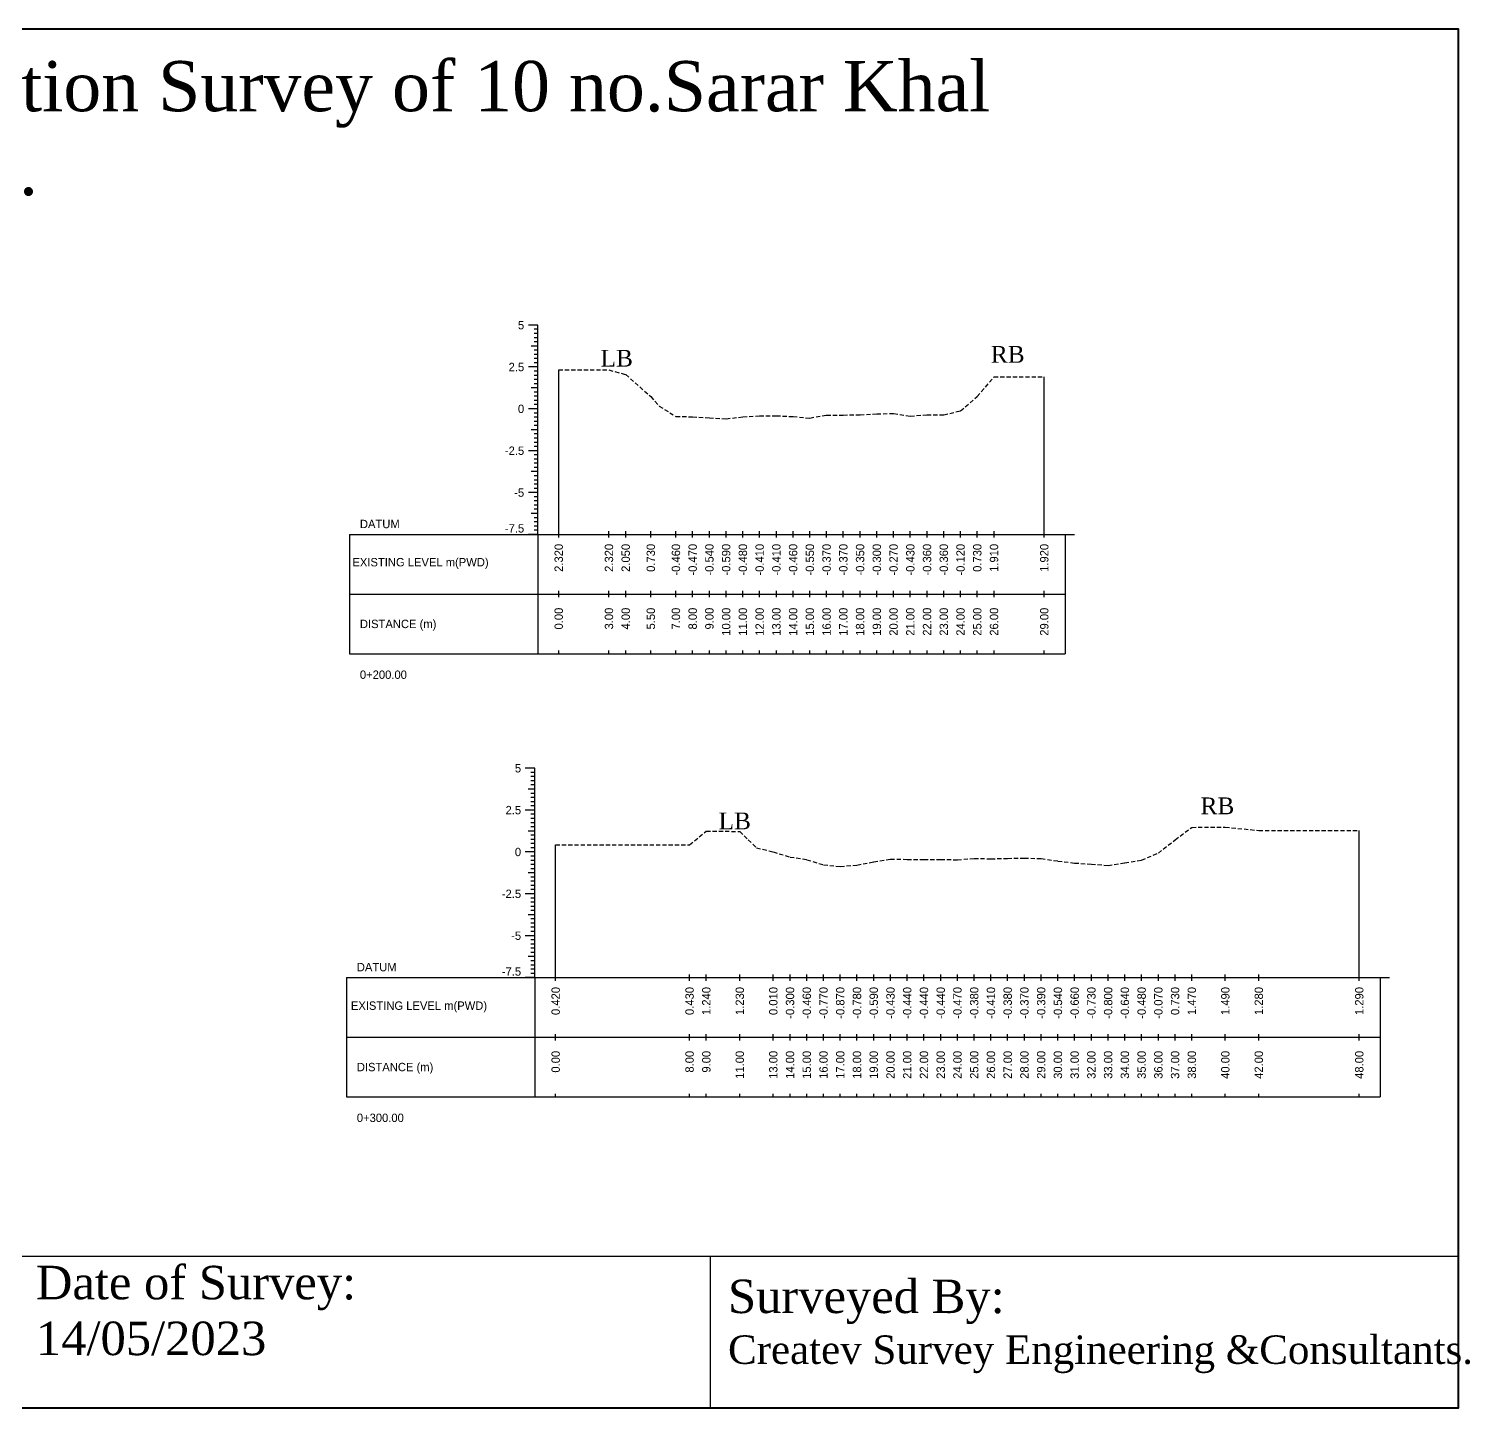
# Model space of a CAD drawing. Header units: inches. Extents: x 4752 to 6808, y -1487 to -426.
# Drawn here: x 4816.6 to 4902.7, y -1107.2 to -1024.8 of the extents above; entities that cross this region are included whole.
import ezdxf
from ezdxf.enums import TextEntityAlignment as Align

# ---------------------------------------------------------------- set-up
doc = ezdxf.new("R2010")
doc.units = ezdxf.units.IN
doc.header["$MEASUREMENT"] = 0
doc.linetypes.add('HIDDEN', pattern=[0.375, 0.25, -0.125])
doc.layers.add('CS_Drawing', color=7, linetype='Continuous')
doc.layers.add('GL', color=3, linetype='HIDDEN')
doc.styles.add('romans', font='romans.shx')

msp = doc.modelspace()

# ---------------------------------------------------------------- linework, layer by layer
at = {"color": 4, "lineweight": 40}
msp.add_lwpolyline([(4751.657, -1024.844), (4901.998, -1024.844), (4901.998, -1107.213), (4751.657, -1107.213)], close=True, dxfattribs=at)
for points in [[(4901.998, -1024.844), (4901.998, -1107.213)], [(4751.657, -1098.136), (4901.998, -1098.136)], [(4857.307, -1098.136), (4857.307, -1107.213)]]:
    msp.add_lwpolyline(points)
at = {"layer": 'CS_Drawing'}
for p, q in [((4847.017, -1042.537), (4846.454, -1042.537)), ((4847.017, -1042.537), (4846.623, -1042.537)), ((4847.017, -1042.537), (4846.792, -1042.537)), ((4847.017, -1055.037), (4847.017, -1042.537)), ((4847.017, -1042.787), (4846.792, -1042.787)), ((4847.017, -1043.037), (4846.792, -1043.037)), ((4847.017, -1043.287), (4846.792, -1043.287)), ((4847.017, -1043.787), (4846.623, -1043.787)), ((4847.017, -1043.537), (4846.792, -1043.537)), ((4847.017, -1043.787), (4846.792, -1043.787)), ((4847.017, -1044.037), (4846.792, -1044.037)), ((4847.017, -1044.287), (4846.792, -1044.287)), ((4847.017, -1045.037), (4846.454, -1045.037)), ((4847.017, -1045.037), (4846.623, -1045.037)), ((4847.017, -1044.537), (4846.792, -1044.537)), ((4847.017, -1044.787), (4846.792, -1044.787)), ((4847.017, -1045.037), (4846.792, -1045.037)), ((4847.017, -1045.287), (4846.792, -1045.287)), ((4847.017, -1045.537), (4846.792, -1045.537)), ((4847.017, -1045.787), (4846.792, -1045.787)), ((4848.267, -1055.037), (4848.267, -1045.217)), ((4877.267, -1055.037), (4877.267, -1045.617)), ((4847.017, -1046.287), (4846.623, -1046.287)), ((4847.017, -1046.037), (4846.792, -1046.037)), ((4847.017, -1046.287), (4846.792, -1046.287)), ((4847.017, -1046.537), (4846.792, -1046.537)), ((4847.017, -1046.787), (4846.792, -1046.787)), ((4847.017, -1047.537), (4846.454, -1047.537)), ((4847.017, -1047.537), (4846.623, -1047.537)), ((4847.017, -1047.037), (4846.792, -1047.037)), ((4847.017, -1047.287), (4846.792, -1047.287)), ((4847.017, -1047.537), (4846.792, -1047.537)), ((4847.017, -1047.787), (4846.792, -1047.787)), ((4847.017, -1048.037), (4846.792, -1048.037)), ((4847.017, -1048.287), (4846.792, -1048.287)), ((4847.017, -1048.537), (4846.792, -1048.537)), ((4847.017, -1048.787), (4846.623, -1048.787)), ((4847.017, -1048.787), (4846.792, -1048.787)), ((4847.017, -1049.037), (4846.792, -1049.037)), ((4847.017, -1049.287), (4846.792, -1049.287)), ((4847.017, -1050.037), (4846.454, -1050.037)), ((4847.017, -1050.037), (4846.623, -1050.037)), ((4847.017, -1049.537), (4846.792, -1049.537)), ((4847.017, -1049.787), (4846.792, -1049.787)), ((4847.017, -1050.037), (4846.792, -1050.037)), ((4847.017, -1050.287), (4846.792, -1050.287)), ((4847.017, -1050.537), (4846.792, -1050.537)), ((4847.017, -1050.787), (4846.792, -1050.787)), ((4847.017, -1051.037), (4846.792, -1051.037)), ((4847.017, -1051.287), (4846.623, -1051.287)), ((4847.017, -1051.287), (4846.792, -1051.287)), ((4847.017, -1051.537), (4846.792, -1051.537)), ((4847.017, -1051.787), (4846.792, -1051.787)), ((4847.017, -1052.037), (4846.792, -1052.037)), ((4847.017, -1052.537), (4846.454, -1052.537)), ((4847.017, -1052.537), (4846.623, -1052.537)), ((4847.017, -1052.287), (4846.792, -1052.287)), ((4847.017, -1052.537), (4846.792, -1052.537)), ((4847.017, -1052.787), (4846.792, -1052.787)), ((4847.017, -1053.037), (4846.792, -1053.037)), ((4847.017, -1053.287), (4846.792, -1053.287)), ((4847.017, -1053.537), (4846.792, -1053.537)), ((4847.017, -1053.787), (4846.623, -1053.787)), ((4847.017, -1053.787), (4846.792, -1053.787)), ((4847.017, -1054.037), (4846.792, -1054.037)), ((4847.017, -1054.287), (4846.792, -1054.287)), ((4847.017, -1054.537), (4846.792, -1054.537)), ((4835.767, -1055.037), (4847.017, -1055.037)), ((4835.767, -1055.037), (4835.767, -1062.162)), ((4847.017, -1055.037), (4846.454, -1055.037)), ((4847.017, -1055.037), (4846.623, -1055.037)), ((4847.017, -1054.787), (4846.792, -1054.787)), ((4847.017, -1055.037), (4846.792, -1055.037)), ((4847.017, -1055.037), (4878.517, -1055.037)), ((4847.017, -1055.037), (4847.017, -1062.162)), ((4848.267, -1055.224), (4848.267, -1054.849)), ((4851.267, -1055.224), (4851.267, -1054.849)), ((4852.267, -1055.224), (4852.267, -1054.849)), ((4853.767, -1055.224), (4853.767, -1054.849)), ((4855.267, -1055.224), (4855.267, -1054.849)), ((4856.267, -1055.224), (4856.267, -1054.849)), ((4857.267, -1055.224), (4857.267, -1054.849)), ((4858.267, -1055.224), (4858.267, -1054.849)), ((4859.267, -1055.224), (4859.267, -1054.849)), ((4860.267, -1055.224), (4860.267, -1054.849)), ((4861.267, -1055.224), (4861.267, -1054.849)), ((4862.267, -1055.224), (4862.267, -1054.849)), ((4863.267, -1055.224), (4863.267, -1054.849)), ((4864.267, -1055.224), (4864.267, -1054.849)), ((4865.267, -1055.224), (4865.267, -1054.849)), ((4866.267, -1055.224), (4866.267, -1054.849)), ((4867.267, -1055.224), (4867.267, -1054.849)), ((4868.267, -1055.224), (4868.267, -1054.849)), ((4869.267, -1055.224), (4869.267, -1054.849)), ((4870.267, -1055.224), (4870.267, -1054.849)), ((4871.267, -1055.224), (4871.267, -1054.849)), ((4872.267, -1055.224), (4872.267, -1054.849)), ((4873.267, -1055.224), (4873.267, -1054.849)), ((4874.267, -1055.224), (4874.267, -1054.849)), ((4877.267, -1055.224), (4877.267, -1054.849)), ((4878.517, -1055.037), (4879.079, -1055.037)), ((4878.517, -1055.037), (4878.911, -1055.037)), ((4878.517, -1055.037), (4878.742, -1055.037)), ((4878.517, -1055.037), (4878.517, -1062.162)), ((4835.767, -1058.599), (4847.017, -1058.599)), ((4847.017, -1058.599), (4878.517, -1058.599)), ((4847.017, -1058.599), (4878.517, -1058.599)), ((4848.267, -1058.787), (4848.267, -1058.412)), ((4851.267, -1058.787), (4851.267, -1058.412)), ((4852.267, -1058.787), (4852.267, -1058.412)), ((4853.767, -1058.787), (4853.767, -1058.412)), ((4855.267, -1058.787), (4855.267, -1058.412)), ((4856.267, -1058.787), (4856.267, -1058.412)), ((4857.267, -1058.787), (4857.267, -1058.412)), ((4858.267, -1058.787), (4858.267, -1058.412)), ((4859.267, -1058.787), (4859.267, -1058.412)), ((4860.267, -1058.787), (4860.267, -1058.412)), ((4861.267, -1058.787), (4861.267, -1058.412)), ((4862.267, -1058.787), (4862.267, -1058.412)), ((4863.267, -1058.787), (4863.267, -1058.412)), ((4864.267, -1058.787), (4864.267, -1058.412)), ((4865.267, -1058.787), (4865.267, -1058.412)), ((4866.267, -1058.787), (4866.267, -1058.412)), ((4867.267, -1058.787), (4867.267, -1058.412)), ((4868.267, -1058.787), (4868.267, -1058.412)), ((4869.267, -1058.787), (4869.267, -1058.412)), ((4870.267, -1058.787), (4870.267, -1058.412)), ((4871.267, -1058.787), (4871.267, -1058.412)), ((4872.267, -1058.787), (4872.267, -1058.412)), ((4873.267, -1058.787), (4873.267, -1058.412)), ((4874.267, -1058.787), (4874.267, -1058.412)), ((4877.267, -1058.787), (4877.267, -1058.412)), ((4835.767, -1062.162), (4847.017, -1062.162)), ((4847.017, -1062.162), (4878.517, -1062.162)), ((4848.267, -1062.162), (4848.267, -1061.974)), ((4851.267, -1062.162), (4851.267, -1061.974)), ((4852.267, -1062.162), (4852.267, -1061.974)), ((4853.767, -1062.162), (4853.767, -1061.974)), ((4855.267, -1062.162), (4855.267, -1061.974)), ((4856.267, -1062.162), (4856.267, -1061.974)), ((4857.267, -1062.162), (4857.267, -1061.974)), ((4858.267, -1062.162), (4858.267, -1061.974)), ((4859.267, -1062.162), (4859.267, -1061.974)), ((4860.267, -1062.162), (4860.267, -1061.974)), ((4861.267, -1062.162), (4861.267, -1061.974)), ((4862.267, -1062.162), (4862.267, -1061.974)), ((4863.267, -1062.162), (4863.267, -1061.974)), ((4864.267, -1062.162), (4864.267, -1061.974)), ((4865.267, -1062.162), (4865.267, -1061.974)), ((4866.267, -1062.162), (4866.267, -1061.974)), ((4867.267, -1062.162), (4867.267, -1061.974)), ((4868.267, -1062.162), (4868.267, -1061.974)), ((4869.267, -1062.162), (4869.267, -1061.974)), ((4870.267, -1062.162), (4870.267, -1061.974)), ((4871.267, -1062.162), (4871.267, -1061.974)), ((4872.267, -1062.162), (4872.267, -1061.974)), ((4873.267, -1062.162), (4873.267, -1061.974)), ((4874.267, -1062.162), (4874.267, -1061.974)), ((4877.267, -1062.162), (4877.267, -1061.974)), ((4846.833, -1068.999), (4846.271, -1068.999)), ((4846.833, -1068.999), (4846.44, -1068.999)), ((4846.833, -1068.999), (4846.608, -1068.999)), ((4846.833, -1069.249), (4846.608, -1069.249)), ((4846.833, -1081.499), (4846.833, -1068.999)), ((4846.833, -1069.499), (4846.608, -1069.499)), ((4846.833, -1069.749), (4846.608, -1069.749)), ((4846.833, -1069.999), (4846.608, -1069.999)), ((4846.833, -1070.249), (4846.44, -1070.249)), ((4846.833, -1070.249), (4846.608, -1070.249)), ((4846.833, -1070.499), (4846.608, -1070.499)), ((4846.833, -1070.749), (4846.608, -1070.749)), ((4846.833, -1071.499), (4846.271, -1071.499)), ((4846.833, -1071.499), (4846.44, -1071.499)), ((4846.833, -1070.999), (4846.608, -1070.999)), ((4846.833, -1071.249), (4846.608, -1071.249)), ((4846.833, -1071.499), (4846.608, -1071.499)), ((4846.833, -1071.749), (4846.608, -1071.749)), ((4846.833, -1071.999), (4846.608, -1071.999)), ((4846.833, -1072.249), (4846.608, -1072.249)), ((4846.833, -1072.499), (4846.608, -1072.499)), ((4846.833, -1072.749), (4846.44, -1072.749)), ((4846.833, -1072.749), (4846.608, -1072.749)), ((4846.833, -1072.999), (4846.608, -1072.999)), ((4846.833, -1073.249), (4846.608, -1073.249)), ((4846.833, -1073.499), (4846.608, -1073.499)), ((4896.083, -1081.499), (4896.083, -1072.709)), ((4846.833, -1073.999), (4846.271, -1073.999)), ((4846.833, -1073.999), (4846.44, -1073.999)), ((4846.833, -1073.749), (4846.608, -1073.749)), ((4846.833, -1073.999), (4846.608, -1073.999)), ((4846.833, -1074.249), (4846.608, -1074.249)), ((4848.083, -1081.499), (4848.083, -1073.579)), ((4846.833, -1075.249), (4846.44, -1075.249)), ((4846.833, -1074.499), (4846.608, -1074.499)), ((4846.833, -1074.749), (4846.608, -1074.749)), ((4846.833, -1074.999), (4846.608, -1074.999)), ((4846.833, -1075.249), (4846.608, -1075.249)), ((4846.833, -1075.499), (4846.608, -1075.499)), ((4846.833, -1075.749), (4846.608, -1075.749)), ((4846.833, -1075.999), (4846.608, -1075.999)), ((4846.833, -1076.499), (4846.271, -1076.499)), ((4846.833, -1076.499), (4846.44, -1076.499)), ((4846.833, -1076.249), (4846.608, -1076.249)), ((4846.833, -1076.499), (4846.608, -1076.499)), ((4846.833, -1076.749), (4846.608, -1076.749)), ((4846.833, -1076.999), (4846.608, -1076.999)), ((4846.833, -1077.749), (4846.44, -1077.749)), ((4846.833, -1077.249), (4846.608, -1077.249)), ((4846.833, -1077.499), (4846.608, -1077.499)), ((4846.833, -1077.749), (4846.608, -1077.749)), ((4846.833, -1077.999), (4846.608, -1077.999)), ((4846.833, -1078.249), (4846.608, -1078.249)), ((4846.833, -1078.499), (4846.608, -1078.499)), ((4846.833, -1078.999), (4846.271, -1078.999)), ((4846.833, -1078.999), (4846.44, -1078.999)), ((4846.833, -1078.749), (4846.608, -1078.749)), ((4846.833, -1078.999), (4846.608, -1078.999)), ((4846.833, -1079.249), (4846.608, -1079.249)), ((4846.833, -1079.499), (4846.608, -1079.499)), ((4846.833, -1080.249), (4846.44, -1080.249)), ((4846.833, -1079.749), (4846.608, -1079.749)), ((4846.833, -1079.999), (4846.608, -1079.999)), ((4846.833, -1080.249), (4846.608, -1080.249)), ((4846.833, -1080.499), (4846.608, -1080.499)), ((4846.833, -1080.749), (4846.608, -1080.749)), ((4846.833, -1080.999), (4846.608, -1080.999)), ((4846.833, -1081.249), (4846.608, -1081.249)), ((4835.583, -1081.499), (4846.833, -1081.499)), ((4835.583, -1081.499), (4835.583, -1088.624)), ((4846.833, -1081.499), (4846.271, -1081.499)), ((4846.833, -1081.499), (4846.44, -1081.499)), ((4846.833, -1081.499), (4846.608, -1081.499)), ((4846.833, -1081.499), (4897.333, -1081.499)), ((4846.833, -1081.499), (4846.833, -1088.624)), ((4848.083, -1081.687), (4848.083, -1081.312)), ((4856.083, -1081.687), (4856.083, -1081.312)), ((4857.083, -1081.687), (4857.083, -1081.312)), ((4859.083, -1081.687), (4859.083, -1081.312)), ((4861.083, -1081.687), (4861.083, -1081.312)), ((4862.083, -1081.687), (4862.083, -1081.312)), ((4863.083, -1081.687), (4863.083, -1081.312)), ((4864.083, -1081.687), (4864.083, -1081.312)), ((4865.083, -1081.687), (4865.083, -1081.312)), ((4866.083, -1081.687), (4866.083, -1081.312)), ((4867.083, -1081.687), (4867.083, -1081.312)), ((4868.083, -1081.687), (4868.083, -1081.312)), ((4869.083, -1081.687), (4869.083, -1081.312)), ((4870.083, -1081.687), (4870.083, -1081.312)), ((4871.083, -1081.687), (4871.083, -1081.312)), ((4872.083, -1081.687), (4872.083, -1081.312)), ((4873.083, -1081.687), (4873.083, -1081.312)), ((4874.083, -1081.687), (4874.083, -1081.312)), ((4875.083, -1081.687), (4875.083, -1081.312)), ((4876.083, -1081.687), (4876.083, -1081.312)), ((4877.083, -1081.687), (4877.083, -1081.312)), ((4878.083, -1081.687), (4878.083, -1081.312)), ((4879.083, -1081.687), (4879.083, -1081.312)), ((4880.083, -1081.687), (4880.083, -1081.312)), ((4881.083, -1081.687), (4881.083, -1081.312)), ((4882.083, -1081.687), (4882.083, -1081.312)), ((4883.083, -1081.687), (4883.083, -1081.312)), ((4884.083, -1081.687), (4884.083, -1081.312)), ((4885.083, -1081.687), (4885.083, -1081.312)), ((4886.083, -1081.687), (4886.083, -1081.312)), ((4888.083, -1081.687), (4888.083, -1081.312)), ((4890.083, -1081.687), (4890.083, -1081.312)), ((4896.083, -1081.687), (4896.083, -1081.312)), ((4897.333, -1081.499), (4897.896, -1081.499)), ((4897.333, -1081.499), (4897.727, -1081.499)), ((4897.333, -1081.499), (4897.558, -1081.499)), ((4897.333, -1081.499), (4897.333, -1088.624)), ((4835.583, -1085.062), (4846.833, -1085.062)), ((4846.833, -1085.062), (4897.333, -1085.062)), ((4846.833, -1085.062), (4897.333, -1085.062)), ((4848.083, -1085.249), (4848.083, -1084.874)), ((4856.083, -1085.249), (4856.083, -1084.874)), ((4857.083, -1085.249), (4857.083, -1084.874)), ((4859.083, -1085.249), (4859.083, -1084.874)), ((4861.083, -1085.249), (4861.083, -1084.874)), ((4862.083, -1085.249), (4862.083, -1084.874)), ((4863.083, -1085.249), (4863.083, -1084.874)), ((4864.083, -1085.249), (4864.083, -1084.874)), ((4865.083, -1085.249), (4865.083, -1084.874)), ((4866.083, -1085.249), (4866.083, -1084.874)), ((4867.083, -1085.249), (4867.083, -1084.874)), ((4868.083, -1085.249), (4868.083, -1084.874)), ((4869.083, -1085.249), (4869.083, -1084.874)), ((4870.083, -1085.249), (4870.083, -1084.874)), ((4871.083, -1085.249), (4871.083, -1084.874)), ((4872.083, -1085.249), (4872.083, -1084.874)), ((4873.083, -1085.249), (4873.083, -1084.874)), ((4874.083, -1085.249), (4874.083, -1084.874)), ((4875.083, -1085.249), (4875.083, -1084.874)), ((4876.083, -1085.249), (4876.083, -1084.874)), ((4877.083, -1085.249), (4877.083, -1084.874)), ((4878.083, -1085.249), (4878.083, -1084.874)), ((4879.083, -1085.249), (4879.083, -1084.874)), ((4880.083, -1085.249), (4880.083, -1084.874)), ((4881.083, -1085.249), (4881.083, -1084.874)), ((4882.083, -1085.249), (4882.083, -1084.874)), ((4883.083, -1085.249), (4883.083, -1084.874)), ((4884.083, -1085.249), (4884.083, -1084.874)), ((4885.083, -1085.249), (4885.083, -1084.874)), ((4886.083, -1085.249), (4886.083, -1084.874)), ((4888.083, -1085.249), (4888.083, -1084.874)), ((4890.083, -1085.249), (4890.083, -1084.874)), ((4896.083, -1085.249), (4896.083, -1084.874)), ((4835.583, -1088.624), (4846.833, -1088.624)), ((4846.833, -1088.624), (4897.333, -1088.624)), ((4848.083, -1088.624), (4848.083, -1088.437)), ((4856.083, -1088.624), (4856.083, -1088.437)), ((4857.083, -1088.624), (4857.083, -1088.437)), ((4859.083, -1088.624), (4859.083, -1088.437)), ((4861.083, -1088.624), (4861.083, -1088.437)), ((4862.083, -1088.624), (4862.083, -1088.437)), ((4863.083, -1088.624), (4863.083, -1088.437)), ((4864.083, -1088.624), (4864.083, -1088.437)), ((4865.083, -1088.624), (4865.083, -1088.437)), ((4866.083, -1088.624), (4866.083, -1088.437)), ((4867.083, -1088.624), (4867.083, -1088.437)), ((4868.083, -1088.624), (4868.083, -1088.437)), ((4869.083, -1088.624), (4869.083, -1088.437)), ((4870.083, -1088.624), (4870.083, -1088.437)), ((4871.083, -1088.624), (4871.083, -1088.437)), ((4872.083, -1088.624), (4872.083, -1088.437)), ((4873.083, -1088.624), (4873.083, -1088.437)), ((4874.083, -1088.624), (4874.083, -1088.437)), ((4875.083, -1088.624), (4875.083, -1088.437)), ((4876.083, -1088.624), (4876.083, -1088.437)), ((4877.083, -1088.624), (4877.083, -1088.437)), ((4878.083, -1088.624), (4878.083, -1088.437)), ((4879.083, -1088.624), (4879.083, -1088.437)), ((4880.083, -1088.624), (4880.083, -1088.437)), ((4881.083, -1088.624), (4881.083, -1088.437)), ((4882.083, -1088.624), (4882.083, -1088.437)), ((4883.083, -1088.624), (4883.083, -1088.437)), ((4884.083, -1088.624), (4884.083, -1088.437)), ((4885.083, -1088.624), (4885.083, -1088.437)), ((4886.083, -1088.624), (4886.083, -1088.437)), ((4888.083, -1088.624), (4888.083, -1088.437)), ((4890.083, -1088.624), (4890.083, -1088.437)), ((4896.083, -1088.624), (4896.083, -1088.437))]:
    msp.add_line(p, q, dxfattribs=at)
at = {"layer": 'GL'}
for points in [[(4848.267, -1045.217), (4851.267, -1045.217), (4852.267, -1045.487), (4853.767, -1046.807), (4854.267, -1047.367), (4855.267, -1047.997), (4856.267, -1048.007), (4857.267, -1048.077), (4858.267, -1048.127), (4859.267, -1048.017), (4860.267, -1047.947), (4861.267, -1047.947), (4862.267, -1047.997), (4863.267, -1048.087), (4864.267, -1047.907), (4865.267, -1047.907), (4866.267, -1047.887), (4867.267, -1047.837), (4868.267, -1047.807), (4869.267, -1047.967), (4870.267, -1047.897), (4871.267, -1047.897), (4872.267, -1047.657), (4873.267, -1046.807), (4874.267, -1045.627), (4877.267, -1045.617)], [(4848.083, -1073.579), (4856.083, -1073.569), (4857.083, -1072.759), (4859.083, -1072.769), (4859.583, -1073.269), (4860.083, -1073.749), (4861.083, -1073.989), (4862.083, -1074.299), (4863.083, -1074.459), (4864.083, -1074.769), (4865.083, -1074.869), (4866.083, -1074.779), (4867.083, -1074.589), (4868.083, -1074.429), (4869.083, -1074.439), (4870.083, -1074.439), (4871.083, -1074.439), (4872.083, -1074.469), (4873.083, -1074.379), (4874.083, -1074.409), (4875.083, -1074.379), (4876.083, -1074.369), (4877.083, -1074.389), (4878.083, -1074.539), (4879.083, -1074.659), (4880.083, -1074.729), (4881.083, -1074.799), (4882.083, -1074.639), (4883.083, -1074.479), (4884.083, -1074.069), (4885.083, -1073.269), (4886.083, -1072.529), (4888.083, -1072.509), (4890.083, -1072.719), (4896.083, -1072.709)]]:
    msp.add_lwpolyline(points, dxfattribs=at)

# ---------------------------------------------------------------- texts
at = {"attachment_point": 1, "style": 'romans'}
for s, insert, char_height, width in [('{\\fTimes New Roman|b0|i0|c0|p18;Cross Section Survey of 10 no.Sarar Khal Polder-15.}', (4798.159, -1026.764), 3, 85.05658), ('{\\fTimes New Roman|b0|i0|c0|p18;LB}', (4850.766, -1044.013), 1, 325.84704), ('\\pi-1,l1;{\\fTimes New Roman|b0|i0|c0|p18;RB}', (4874.082, -1043.782), 1, 325.84704), ('\\pi-1,l1;{\\fTimes New Roman|b0|i0|c0|p18;RB}', (4886.606, -1070.744), 1, 325.84704), ('{\\fTimes New Roman|b0|i0|c0|p18;LB}', (4857.817, -1071.645), 1, 325.84704), ('{\\fTimes New Roman|b0|i0|c0|p18;Date of Survey: 14/05/2023}', (4817.04, -1098.711), 2, 22.27076), ('{\\fTimes New Roman|b0|i0|c0|p18;Surveyed By:                                     \\H0.85x;Createv Survey Engineering &Consultants.}', (4858.379, -1099.533), 2, 45.21931)]:
    msp.add_mtext(s, dxfattribs=dict(at, insert=insert, char_height=char_height, width=width))
at = {"layer": 'CS_Drawing'}
for s, p in [('5', (4846.204, -1042.537)), ('2.5', (4846.204, -1045.037)), ('0', (4846.204, -1047.537)), ('-2.5', (4846.204, -1050.037)), ('-5', (4846.204, -1052.537)), ('5', (4846.021, -1068.999)), ('2.5', (4846.021, -1071.499)), ('0', (4846.021, -1073.999)), ('-2.5', (4846.021, -1076.499)), ('-5', (4846.021, -1078.999))]:
    msp.add_text(s, height=0.5, dxfattribs=at).set_placement(p, align=Align.MIDDLE_RIGHT)
for s, p in [('DATUM', (4836.392, -1054.412)), ('EXISTING LEVEL m(PWD)', (4835.945, -1056.694)), ('DISTANCE (m)', (4836.392, -1060.38)), ('0+200.00', (4836.392, -1063.412)), ('DATUM', (4836.208, -1080.874)), ('EXISTING LEVEL m(PWD)', (4835.853, -1083.177)), ('DISTANCE (m)', (4836.208, -1086.843)), ('0+300.00', (4836.208, -1089.874))]:
    msp.add_text(s, height=0.5, dxfattribs=at).set_placement(p, align=Align.MIDDLE_LEFT)
for p in [(4846.204, -1054.924), (4846.021, -1081.387)]:
    msp.add_text('-7.5', height=0.5, dxfattribs=at).set_placement(p, align=Align.RIGHT)
for s, p in [('2.320', (4848.267, -1055.599)), ('2.320', (4851.267, -1055.599)), ('2.050', (4852.267, -1055.599)), ('0.730', (4853.767, -1055.599)), ('-0.460', (4855.267, -1055.599)), ('-0.470', (4856.267, -1055.599)), ('-0.540', (4857.267, -1055.599)), ('-0.590', (4858.267, -1055.599)), ('-0.480', (4859.267, -1055.599)), ('-0.410', (4860.267, -1055.599)), ('-0.410', (4861.267, -1055.599)), ('-0.460', (4862.267, -1055.599)), ('-0.550', (4863.267, -1055.599)), ('-0.370', (4864.267, -1055.599)), ('-0.370', (4865.267, -1055.599)), ('-0.350', (4866.267, -1055.599)), ('-0.300', (4867.267, -1055.599)), ('-0.270', (4868.267, -1055.599)), ('-0.430', (4869.267, -1055.599)), ('-0.360', (4870.267, -1055.599)), ('-0.360', (4871.267, -1055.599)), ('-0.120', (4872.267, -1055.599)), ('0.730', (4873.267, -1055.599)), ('1.910', (4874.267, -1055.599)), ('1.920', (4877.267, -1055.599)), ('0.00', (4848.267, -1059.412)), ('3.00', (4851.267, -1059.412)), ('4.00', (4852.267, -1059.412)), ('5.50', (4853.767, -1059.412)), ('7.00', (4855.267, -1059.412)), ('8.00', (4856.267, -1059.412)), ('9.00', (4857.267, -1059.412)), ('10.00', (4858.267, -1059.412)), ('11.00', (4859.267, -1059.412)), ('12.00', (4860.267, -1059.412)), ('13.00', (4861.267, -1059.412)), ('14.00', (4862.267, -1059.412)), ('15.00', (4863.267, -1059.412)), ('16.00', (4864.267, -1059.412)), ('17.00', (4865.267, -1059.412)), ('18.00', (4866.267, -1059.412)), ('19.00', (4867.267, -1059.412)), ('20.00', (4868.267, -1059.412)), ('21.00', (4869.267, -1059.412)), ('22.00', (4870.267, -1059.412)), ('23.00', (4871.267, -1059.412)), ('24.00', (4872.267, -1059.412)), ('25.00', (4873.267, -1059.412)), ('26.00', (4874.267, -1059.412)), ('29.00', (4877.267, -1059.412)), ('0.420', (4848.083, -1082.062)), ('0.430', (4856.083, -1082.062)), ('1.240', (4857.083, -1082.062)), ('1.230', (4859.083, -1082.062)), ('0.010', (4861.083, -1082.062)), ('-0.300', (4862.083, -1082.062)), ('-0.460', (4863.083, -1082.062)), ('-0.770', (4864.083, -1082.062)), ('-0.870', (4865.083, -1082.062)), ('-0.780', (4866.083, -1082.062)), ('-0.590', (4867.083, -1082.062)), ('-0.430', (4868.083, -1082.062)), ('-0.440', (4869.083, -1082.062)), ('-0.440', (4870.083, -1082.062)), ('-0.440', (4871.083, -1082.062)), ('-0.470', (4872.083, -1082.062)), ('-0.380', (4873.083, -1082.062)), ('-0.410', (4874.083, -1082.062)), ('-0.380', (4875.083, -1082.062)), ('-0.370', (4876.083, -1082.062)), ('-0.390', (4877.083, -1082.062)), ('-0.540', (4878.083, -1082.062)), ('-0.660', (4879.083, -1082.062)), ('-0.730', (4880.083, -1082.062)), ('-0.800', (4881.083, -1082.062)), ('-0.640', (4882.083, -1082.062)), ('-0.480', (4883.083, -1082.062)), ('-0.070', (4884.083, -1082.062)), ('0.730', (4885.083, -1082.062)), ('1.470', (4886.083, -1082.062)), ('1.490', (4888.083, -1082.062)), ('1.280', (4890.083, -1082.062)), ('1.290', (4896.083, -1082.062)), ('0.00', (4848.083, -1085.874)), ('8.00', (4856.083, -1085.874)), ('9.00', (4857.083, -1085.874)), ('11.00', (4859.083, -1085.874)), ('13.00', (4861.083, -1085.874)), ('14.00', (4862.083, -1085.874)), ('15.00', (4863.083, -1085.874)), ('16.00', (4864.083, -1085.874)), ('17.00', (4865.083, -1085.874)), ('18.00', (4866.083, -1085.874)), ('19.00', (4867.083, -1085.874)), ('20.00', (4868.083, -1085.874)), ('21.00', (4869.083, -1085.874)), ('22.00', (4870.083, -1085.874)), ('23.00', (4871.083, -1085.874)), ('24.00', (4872.083, -1085.874)), ('25.00', (4873.083, -1085.874)), ('26.00', (4874.083, -1085.874)), ('27.00', (4875.083, -1085.874)), ('28.00', (4876.083, -1085.874)), ('29.00', (4877.083, -1085.874)), ('30.00', (4878.083, -1085.874)), ('31.00', (4879.083, -1085.874)), ('32.00', (4880.083, -1085.874)), ('33.00', (4881.083, -1085.874)), ('34.00', (4882.083, -1085.874)), ('35.00', (4883.083, -1085.874)), ('36.00', (4884.083, -1085.874)), ('37.00', (4885.083, -1085.874)), ('38.00', (4886.083, -1085.874)), ('40.00', (4888.083, -1085.874)), ('42.00', (4890.083, -1085.874)), ('48.00', (4896.083, -1085.874))]:
    msp.add_text(s, height=0.5, rotation=90, dxfattribs=at).set_placement(p, align=Align.MIDDLE_RIGHT)

doc.saveas('drawing.dxf')
